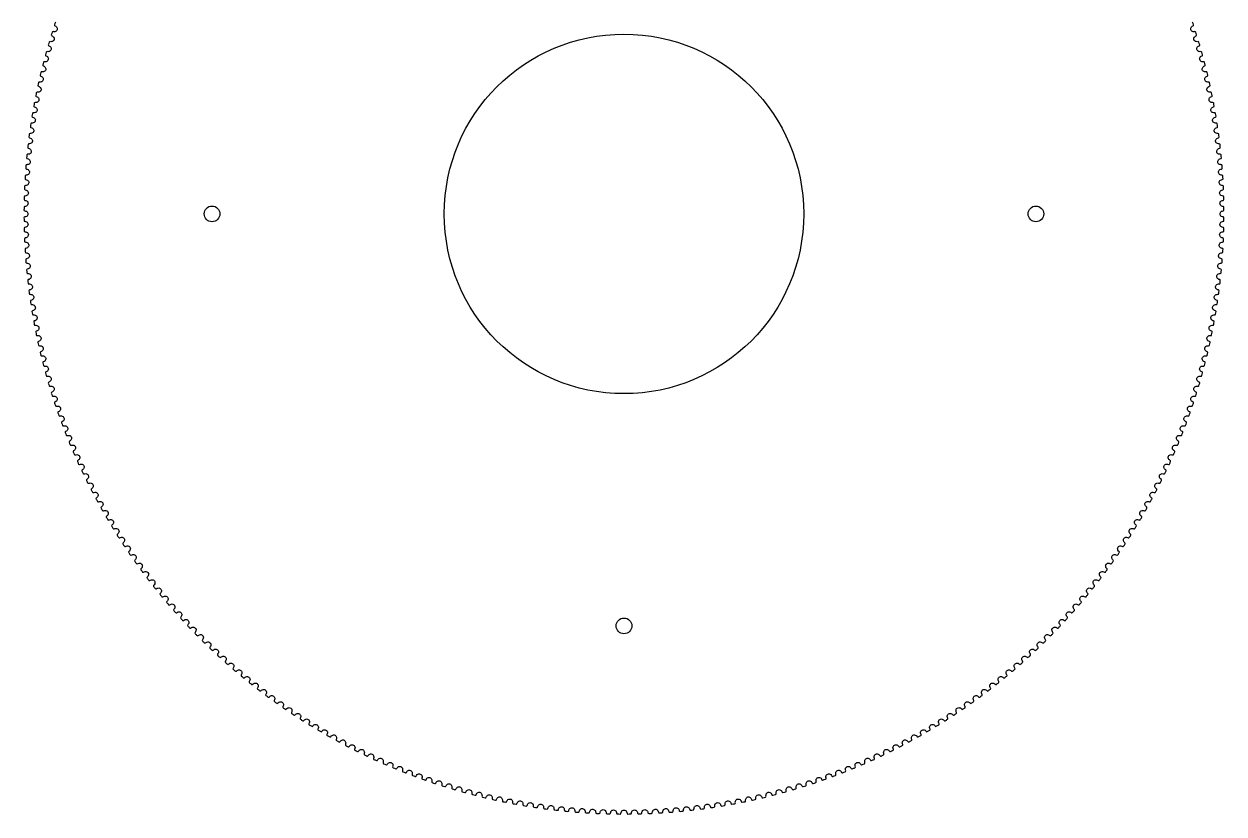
# Model space of a CAD drawing. Header units: millimetres. Extents: x 0 to 229, y 0 to 229.
# Drawn here: x 0.3 to 228.9, y 0.3 to 150.8 of the extents above; entities that cross this region are included whole.
import ezdxf

# ---------------------------------------------------------------- set-up
doc = ezdxf.new("R2010")
doc.units = ezdxf.units.MM
doc.layers.get('0').update_dxf_attribs({"linetype": 'CONTINUOUS'})

msp = doc.modelspace()

# ---------------------------------------------------------------- linework, layer by layer
msp.add_lwpolyline([(6.24, 151.13, 0.00117), (6.07, 150.62, 0.376715), (6.15, 150.44, -0.084316), (6.43, 150.26, -0.284079), (6.57, 149.69, -0.284079), (6.13, 149.31, -0.084316), (5.79, 149.33, 0.376715), (5.62, 149.23, 0.00117), (5.46, 148.72, 0.376715), (5.54, 148.54, -0.084316), (5.83, 148.36, -0.284079), (5.98, 147.8, -0.284079), (5.54, 147.41, -0.084316), (5.2, 147.43, 0.376715), (5.04, 147.32, 0.00117), (4.88, 146.81, 0.376715), (4.97, 146.63, -0.084316), (5.26, 146.46, -0.284079), (5.41, 145.9, -0.284079), (4.98, 145.51, -0.084316), (4.65, 145.51, 0.376715), (4.48, 145.41, 0.00117), (4.34, 144.89, 0.376715), (4.43, 144.71, -0.084316), (4.72, 144.55, -0.284079), (4.88, 143.99, -0.284079), (4.46, 143.59, -0.084316), (4.12, 143.59, 0.376715), (3.96, 143.48, 0.00117), (3.83, 142.96, 0.376715), (3.92, 142.79, -0.084316), (4.21, 142.62, -0.284079), (4.39, 142.07, -0.284079), (3.97, 141.66, -0.084316), (3.64, 141.66, 0.376715), (3.47, 141.54, 0.00117), (3.35, 141.02, 0.376715), (3.44, 140.85, -0.084316), (3.74, 140.69, -0.284079), (3.92, 140.14, -0.284079), (3.51, 139.73, -0.084316), (3.18, 139.72, 0.376715), (3.02, 139.6, 0.00117), (2.9, 139.08, 0.376715), (3, 138.91, -0.084316), (3.3, 138.76, -0.284079), (3.5, 138.21, -0.284079), (3.09, 137.78, -0.084316), (2.76, 137.77, 0.376715), (2.6, 137.65, 0.00117), (2.49, 137.13, 0.376715), (2.59, 136.95, -0.084316), (2.89, 136.81, -0.284079), (3.1, 136.26, -0.284079), (2.7, 135.83, -0.084316), (2.37, 135.81, 0.376715), (2.21, 135.69, 0.00117), (2.12, 135.17, 0.376715), (2.22, 135, -0.084316), (2.52, 134.86, -0.284079), (2.74, 134.31, -0.284079), (2.35, 133.88, -0.084316), (2.02, 133.85, 0.376715), (1.86, 133.73, 0.00117), (1.77, 133.2, 0.376715), (1.88, 133.03, -0.084316), (2.19, 132.9, -0.284079), (2.41, 132.36, -0.284079), (2.03, 131.92, -0.084316), (1.7, 131.88, 0.376715), (1.55, 131.76, 0.00117), (1.47, 131.23, 0.376715), (1.58, 131.06, -0.084316), (1.88, 130.93, -0.284079), (2.12, 130.4, -0.284079), (1.75, 129.95, -0.084316), (1.41, 129.91, 0.376715), (1.26, 129.78, 0.00117), (1.19, 129.25, 0.376715), (1.31, 129.09, -0.084316), (1.62, 128.96, -0.284079), (1.86, 128.43, -0.284079), (1.5, 127.98, -0.084316), (1.16, 127.93, 0.376715), (1.02, 127.8, 0.00117), (0.96, 127.27, 0.376715), (1.07, 127.11, -0.084316), (1.38, 126.99, -0.284079), (1.64, 126.46, -0.284079), (1.28, 126, -0.084316), (0.95, 125.95, 0.376715), (0.8, 125.82, 0.00117), (0.75, 125.28, 0.376715), (0.87, 125.12, -0.084316), (1.18, 125.01, -0.284079), (1.45, 124.49, -0.284079), (1.1, 124.02, -0.084316), (0.77, 123.97, 0.376715), (0.62, 123.83, 0.00117), (0.58, 123.3, 0.376715), (0.7, 123.14, -0.084316), (1.02, 123.03, -0.284079), (1.29, 122.51, -0.284079), (0.95, 122.04, -0.084316), (0.62, 121.98, 0.376715), (0.48, 121.84, 0.00117), (0.45, 121.3, 0.376715), (0.57, 121.15, -0.084316), (0.89, 121.05, -0.284079), (1.17, 120.54, -0.284079), (0.84, 120.06, -0.084316), (0.51, 119.99, 0.376715), (0.37, 119.85, 0.00117), (0.35, 119.31, 0.376715), (0.47, 119.16, -0.084316), (0.79, 119.06, -0.284079), (1.08, 118.56, -0.284079), (0.76, 118.07, -0.084316), (0.43, 118, 0.376715), (0.3, 117.85, 0.00117), (0.28, 117.32, 0.376715), (0.41, 117.17, -0.084316), (0.73, 117.08, -0.284079), (1.03, 116.57, -0.284079), (0.72, 116.08, -0.084316), (0.39, 116, 0.376715), (0.26, 115.86, 0.00117), (0.25, 115.32, 0.376715), (0.38, 115.17, -0.084316), (0.71, 115.09, -0.284079), (1.01, 114.59, -0.284079), (0.71, 114.1, -0.084316), (0.38, 114.01, 0.376715), (0.25, 113.86, 0.00117), (0.26, 113.33, 0.376715), (0.39, 113.18, -0.084316), (0.72, 113.1, -0.284079), (1.03, 112.61, -0.284079), (0.73, 112.11, -0.084316), (0.41, 112.02, 0.376715), (0.28, 111.87, 0.00117), (0.3, 111.33, 0.376715), (0.43, 111.19, -0.084316), (0.76, 111.11, -0.284079), (1.08, 110.63, -0.284079), (0.79, 110.12, -0.084316), (0.47, 110.02, 0.376715), (0.35, 109.87, 0.00117), (0.37, 109.34, 0.376715), (0.51, 109.2, -0.084316), (0.84, 109.13, -0.284079), (1.17, 108.65, -0.284079), (0.89, 108.14, -0.084316), (0.57, 108.03, 0.376715), (0.45, 107.88, 0.00117), (0.48, 107.34, 0.376715), (0.62, 107.2, -0.084316), (0.95, 107.14, -0.284079), (1.29, 106.67, -0.284079), (1.02, 106.15, -0.084316), (0.7, 106.04, 0.376715), (0.58, 105.89, 0.00117), (0.62, 105.35, 0.376715), (0.77, 105.22, -0.084316), (1.1, 105.16, -0.284079), (1.45, 104.69, -0.284079), (1.18, 104.17, -0.084316), (0.87, 104.06, 0.376715), (0.75, 103.9, 0.00117), (0.8, 103.37, 0.376715), (0.95, 103.23, -0.084316), (1.28, 103.18, -0.284079), (1.64, 102.72, -0.284079), (1.38, 102.19, -0.084316), (1.07, 102.08, 0.376715), (0.96, 101.91, 0.00117), (1.02, 101.38, 0.376715), (1.16, 101.25, -0.084316), (1.5, 101.21, -0.284079), (1.86, 100.75, -0.284079), (1.62, 100.22, -0.084316), (1.31, 100.1, 0.376715), (1.19, 99.93, 0.00117), (1.26, 99.4, 0.376715), (1.41, 99.27, -0.084316), (1.75, 99.23, -0.284079), (2.12, 98.78, -0.284079), (1.88, 98.25, -0.084316), (1.58, 98.12, 0.376715), (1.47, 97.96, 0.00117), (1.55, 97.43, 0.376715), (1.7, 97.3, -0.084316), (2.03, 97.27, -0.284079), (2.41, 96.82, -0.284079), (2.19, 96.29, -0.084316), (1.88, 96.15, 0.376715), (1.77, 95.98, 0.00117), (1.86, 95.46, 0.376715), (2.02, 95.33, -0.084316), (2.35, 95.3, -0.284079), (2.74, 94.87, -0.284079), (2.52, 94.33, -0.084316), (2.22, 94.19, 0.376715), (2.12, 94.02, 0.00117), (2.21, 93.49, 0.376715), (2.37, 93.37, -0.084316), (2.7, 93.35, -0.284079), (3.1, 92.92, -0.284079), (2.89, 92.37, -0.084316), (2.59, 92.23, 0.376715), (2.49, 92.06, 0.00117), (2.6, 91.53, 0.376715), (2.76, 91.42, -0.084316), (3.09, 91.4, -0.284079), (3.5, 90.98, -0.284079), (3.3, 90.43, -0.084316), (3, 90.28, 0.376715), (2.9, 90.1, 0.00117), (3.02, 89.58, 0.376715), (3.18, 89.47, -0.084316), (3.51, 89.46, -0.284079), (3.92, 89.04, -0.284079), (3.74, 88.49, -0.084316), (3.44, 88.33, 0.376715), (3.35, 88.16, 0.00117), (3.47, 87.64, 0.376715), (3.64, 87.53, -0.084316), (3.97, 87.52, -0.284079), (4.39, 87.11, -0.284079), (4.21, 86.56, -0.084316), (3.92, 86.4, 0.376715), (3.83, 86.22, 0.00117), (3.96, 85.7, 0.376715), (4.12, 85.59, -0.084316), (4.46, 85.6, -0.284079), (4.88, 85.2, -0.284079), (4.72, 84.64, -0.084316), (4.43, 84.47, 0.376715), (4.34, 84.29, 0.00117), (4.48, 83.78, 0.376715), (4.65, 83.67, -0.084316), (4.98, 83.68, -0.284079), (5.41, 83.29, -0.284079), (5.26, 82.72, -0.084316), (4.97, 82.55, 0.376715), (4.88, 82.37, 0.00117), (5.04, 81.86, 0.376715), (5.2, 81.76, -0.084316), (5.54, 81.77, -0.284079), (5.98, 81.38, -0.284079), (5.83, 80.82, -0.084316), (5.54, 80.64, 0.376715), (5.46, 80.46, 0.00117), (5.62, 79.95, 0.376715), (5.79, 79.85, -0.084316), (6.13, 79.87, -0.284079), (6.57, 79.49, -0.284079), (6.43, 78.93, -0.084316), (6.15, 78.75, 0.376715), (6.07, 78.56, 0.00117), (6.24, 78.06, 0.376715), (6.42, 77.96, -0.084316), (6.75, 77.98, -0.284079), (7.2, 77.61, -0.284079), (7.07, 77.05, -0.084316), (6.79, 76.86, 0.376715), (6.72, 76.68, 0.00117), (6.9, 76.17, 0.376715), (7.07, 76.08, -0.084316), (7.41, 76.11, -0.284079), (7.86, 75.75, -0.284079), (7.75, 75.17, -0.084316), (7.47, 74.98, 0.376715), (7.4, 74.8, 0.00117), (7.59, 74.3, 0.376715), (7.76, 74.21, -0.084316), (8.09, 74.24, -0.284079), (8.56, 73.89, -0.284079), (8.45, 73.32, -0.084316), (8.18, 73.12, 0.376715), (8.11, 72.93, 0.00117), (8.3, 72.44, 0.376715), (8.48, 72.35, -0.084316), (8.81, 72.39, -0.284079), (9.28, 72.04, -0.284079), (9.19, 71.47, -0.084316), (8.92, 71.27, 0.376715), (8.85, 71.08, 0.00117), (9.06, 70.59, 0.376715), (9.24, 70.5, -0.084316), (9.57, 70.55, -0.284079), (10.04, 70.21, -0.284079), (9.95, 69.64, -0.084316), (9.69, 69.43, 0.376715), (9.63, 69.24, 0.00117), (9.84, 68.75, 0.376715), (10.02, 68.67, -0.084316), (10.35, 68.72, -0.284079), (10.83, 68.4, -0.284079), (10.75, 67.82, -0.084316), (10.49, 67.61, 0.376715), (10.43, 67.42, 0.00117), (10.66, 66.93, 0.376715), (10.84, 66.85, -0.084316), (11.17, 66.91, -0.284079), (11.66, 66.59, -0.284079), (11.59, 66.01, -0.084316), (11.33, 65.8, 0.376715), (11.27, 65.61, 0.00117), (11.5, 65.13, 0.376715), (11.69, 65.05, -0.084316), (12.02, 65.11, -0.284079), (12.51, 64.8, -0.284079), (12.45, 64.22, -0.084316), (12.2, 64, 0.376715), (12.14, 63.81, 0.00117), (12.38, 63.33, 0.376715), (12.57, 63.26, -0.084316), (12.89, 63.33, -0.284079), (13.39, 63.03, -0.284079), (13.35, 62.45, -0.084316), (13.1, 62.22, 0.376715), (13.05, 62.03, 0.00117), (13.29, 61.56, 0.376715), (13.48, 61.49, -0.084316), (13.8, 61.56, -0.284079), (14.31, 61.27, -0.284079), (14.27, 60.69, -0.084316), (14.02, 60.46, 0.376715), (13.98, 60.27, 0.00117), (14.23, 59.8, 0.376715), (14.42, 59.73, -0.084316), (14.75, 59.81, -0.284079), (15.25, 59.53, -0.284079), (15.23, 58.95, -0.084316), (14.98, 58.71, 0.376715), (14.94, 58.52, 0.00117), (15.21, 58.05, 0.376715), (15.39, 57.99, -0.084316), (15.72, 58.08, -0.284079), (16.23, 57.8, -0.284079), (16.21, 57.22, -0.084316), (15.98, 56.98, 0.376715), (15.94, 56.79, 0.00117), (16.21, 56.33, 0.376715), (16.4, 56.27, -0.084316), (16.72, 56.36, -0.284079), (17.24, 56.09, -0.284079), (17.23, 55.51, -0.084316), (17, 55.27, 0.376715), (16.96, 55.08, 0.00117), (17.24, 54.62, 0.376715), (17.43, 54.56, -0.084316), (17.75, 54.66, -0.284079), (18.27, 54.4, -0.284079), (18.28, 53.82, -0.084316), (18.05, 53.58, 0.376715), (18.01, 53.38, 0.00117), (18.3, 52.93, 0.376715), (18.49, 52.88, -0.084316), (18.81, 52.98, -0.284079), (19.34, 52.73, -0.284079), (19.35, 52.15, -0.084316), (19.13, 51.9, 0.376715), (19.1, 51.71, 0.00117), (19.39, 51.26, 0.376715), (19.58, 51.21, -0.084316), (19.9, 51.32, -0.284079), (20.43, 51.08, -0.284079), (20.45, 50.5, -0.084316), (20.23, 50.24, 0.376715), (20.21, 50.05, 0.00117), (20.51, 49.61, 0.376715), (20.7, 49.56, -0.084316), (21.02, 49.68, -0.284079), (21.55, 49.45, -0.284079), (21.59, 48.86, -0.084316), (21.37, 48.61, 0.376715), (21.35, 48.41, 0.00117), (21.66, 47.98, 0.376715), (21.85, 47.93, -0.084316), (22.17, 48.05, -0.284079), (22.71, 47.83, -0.284079), (22.75, 47.25, -0.084316), (22.54, 46.99, 0.376715), (22.52, 46.79, 0.00117), (22.84, 46.36, 0.376715), (23.03, 46.32, -0.084316), (23.34, 46.45, -0.284079), (23.88, 46.24, -0.284079), (23.94, 45.66, -0.084316), (23.73, 45.39, 0.376715), (23.72, 45.2, 0.00117), (24.04, 44.77, 0.376715), (24.24, 44.74, -0.084316), (24.54, 44.87, -0.284079), (25.09, 44.67, -0.284079), (25.16, 44.09, -0.084316), (24.95, 43.82, 0.376715), (24.94, 43.62, 0.00117), (25.27, 43.2, 0.376715), (25.47, 43.17, -0.084316), (25.77, 43.31, -0.284079), (26.33, 43.11, -0.284079), (26.4, 42.54, -0.084316), (26.2, 42.27, 0.376715), (26.19, 42.07, 0.00117), (26.53, 41.66, 0.376715), (26.73, 41.63, -0.084316), (27.03, 41.77, -0.284079), (27.59, 41.59, -0.284079), (27.67, 41.01, -0.084316), (27.48, 40.73, 0.376715), (27.47, 40.54, 0.00117), (27.82, 40.13, 0.376715), (28.02, 40.1, -0.084316), (28.32, 40.25, -0.284079), (28.87, 40.08, -0.284079), (28.97, 39.5, -0.084316), (28.78, 39.23, 0.376715), (28.78, 39.03, 0.00117), (29.13, 38.63, 0.376715), (29.33, 38.6, -0.084316), (29.63, 38.76, -0.284079), (30.19, 38.59, -0.284079), (30.29, 38.02, -0.084316), (30.11, 37.74, 0.376715), (30.11, 37.54, 0.00117), (30.47, 37.15, 0.376715), (30.67, 37.13, -0.084316), (30.96, 37.29, -0.284079), (31.53, 37.13, -0.284079), (31.64, 36.56, -0.084316), (31.46, 36.28, 0.376715), (31.47, 36.08, 0.00117), (31.84, 35.69, 0.376715), (32.03, 35.67, -0.084316), (32.33, 35.84, -0.284079), (32.89, 35.69, -0.284079), (33.01, 35.12, -0.084316), (32.84, 34.84, 0.376715), (32.85, 34.64, 0.00117), (33.23, 34.26, 0.376715), (33.42, 34.25, -0.084316), (33.71, 34.41, -0.284079), (34.28, 34.28, -0.284079), (34.41, 33.71, -0.084316), (34.25, 33.42, 0.376715), (34.26, 33.23, 0.00117), (34.64, 32.85, 0.376715), (34.84, 32.84, -0.084316), (35.12, 33.01, -0.284079), (35.69, 32.89, -0.284079), (35.84, 32.33, -0.084316), (35.67, 32.03, 0.376715), (35.69, 31.84, 0.00117), (36.08, 31.47, 0.376715), (36.28, 31.46, -0.084316), (36.56, 31.64, -0.284079), (37.13, 31.53, -0.284079), (37.29, 30.96, -0.084316), (37.13, 30.67, 0.376715), (37.15, 30.47, 0.00117), (37.54, 30.11, 0.376715), (37.74, 30.11, -0.084316), (38.02, 30.29, -0.284079), (38.59, 30.19, -0.284079), (38.76, 29.63, -0.084316), (38.6, 29.33, 0.376715), (38.63, 29.13, 0.00117), (39.03, 28.78, 0.376715), (39.23, 28.78, -0.084316), (39.5, 28.97, -0.284079), (40.08, 28.87, -0.284079), (40.25, 28.32, -0.084316), (40.1, 28.02, 0.376715), (40.13, 27.82, 0.00117), (40.54, 27.47, 0.376715), (40.73, 27.48, -0.084316), (41.01, 27.67, -0.284079), (41.59, 27.59, -0.284079), (41.77, 27.03, -0.084316), (41.63, 26.73, 0.376715), (41.66, 26.53, 0.00117), (42.07, 26.19, 0.376715), (42.27, 26.2, -0.084316), (42.54, 26.4, -0.284079), (43.11, 26.33, -0.284079), (43.31, 25.77, -0.084316), (43.17, 25.47, 0.376715), (43.2, 25.27, 0.00117), (43.62, 24.94, 0.376715), (43.82, 24.95, -0.084316), (44.09, 25.16, -0.284079), (44.67, 25.09, -0.284079), (44.87, 24.54, -0.084316), (44.74, 24.24, 0.376715), (44.77, 24.04, 0.00117), (45.2, 23.72, 0.376715), (45.39, 23.73, -0.084316), (45.66, 23.94, -0.284079), (46.24, 23.88, -0.284079), (46.45, 23.34, -0.084316), (46.32, 23.03, 0.376715), (46.36, 22.84, 0.00117), (46.79, 22.52, 0.376715), (46.99, 22.54, -0.084316), (47.25, 22.75, -0.284079), (47.83, 22.71, -0.284079), (48.05, 22.17, -0.084316), (47.93, 21.85, 0.376715), (47.98, 21.66, 0.00117), (48.41, 21.35, 0.376715), (48.61, 21.37, -0.084316), (48.86, 21.59, -0.284079), (49.45, 21.55, -0.284079), (49.68, 21.02, -0.084316), (49.56, 20.7, 0.376715), (49.61, 20.51, 0.00117), (50.05, 20.21, 0.376715), (50.24, 20.23, -0.084316), (50.5, 20.45, -0.284079), (51.08, 20.43, -0.284079), (51.32, 19.9, -0.084316), (51.21, 19.58, 0.376715), (51.26, 19.39, 0.00117), (51.71, 19.1, 0.376715), (51.9, 19.13, -0.084316), (52.15, 19.35, -0.284079), (52.73, 19.34, -0.284079), (52.98, 18.81, -0.084316), (52.88, 18.49, 0.376715), (52.93, 18.3, 0.00117), (53.38, 18.01, 0.376715), (53.58, 18.05, -0.084316), (53.82, 18.28, -0.284079), (54.4, 18.27, -0.284079), (54.66, 17.75, -0.084316), (54.56, 17.43, 0.376715), (54.62, 17.24, 0.00117), (55.08, 16.96, 0.376715), (55.27, 17, -0.084316), (55.51, 17.23, -0.284079), (56.09, 17.24, -0.284079), (56.36, 16.72, -0.084316), (56.27, 16.4, 0.376715), (56.33, 16.21, 0.00117), (56.79, 15.94, 0.376715), (56.98, 15.98, -0.084316), (57.22, 16.21, -0.284079), (57.8, 16.23, -0.284079), (58.08, 15.72, -0.084316), (57.99, 15.39, 0.376715), (58.05, 15.21, 0.00117), (58.52, 14.94, 0.376715), (58.71, 14.98, -0.084316), (58.95, 15.23, -0.284079), (59.53, 15.25, -0.284079), (59.81, 14.75, -0.084316), (59.73, 14.42, 0.376715), (59.8, 14.23, 0.00117), (60.27, 13.98, 0.376715), (60.46, 14.02, -0.084316), (60.69, 14.27, -0.284079), (61.27, 14.31, -0.284079), (61.56, 13.8, -0.084316), (61.49, 13.48, 0.376715), (61.56, 13.29, 0.00117), (62.03, 13.05, 0.376715), (62.22, 13.1, -0.084316), (62.45, 13.35, -0.284079), (63.03, 13.39, -0.284079), (63.33, 12.89, -0.084316), (63.26, 12.57, 0.376715), (63.33, 12.38, 0.00117), (63.81, 12.14, 0.376715), (64, 12.2, -0.084316), (64.22, 12.45, -0.284079), (64.8, 12.51, -0.284079), (65.11, 12.02, -0.084316), (65.05, 11.69, 0.376715), (65.13, 11.5, 0.00117), (65.61, 11.27, 0.376715), (65.8, 11.33, -0.084316), (66.01, 11.59, -0.284079), (66.59, 11.66, -0.284079), (66.91, 11.17, -0.084316), (66.85, 10.84, 0.376715), (66.93, 10.66, 0.00117), (67.42, 10.43, 0.376715), (67.61, 10.49, -0.084316), (67.82, 10.75, -0.284079), (68.4, 10.83, -0.284079), (68.72, 10.35, -0.084316), (68.67, 10.02, 0.376715), (68.75, 9.84, 0.00117), (69.24, 9.63, 0.376715), (69.43, 9.69, -0.084316), (69.64, 9.95, -0.284079), (70.21, 10.04, -0.284079), (70.55, 9.57, -0.084316), (70.5, 9.24, 0.376715), (70.59, 9.06, 0.00117), (71.08, 8.85, 0.376715), (71.27, 8.92, -0.084316), (71.47, 9.19, -0.284079), (72.04, 9.28, -0.284079), (72.39, 8.81, -0.084316), (72.35, 8.48, 0.376715), (72.44, 8.3, 0.00117), (72.93, 8.11, 0.376715), (73.12, 8.18, -0.084316), (73.32, 8.45, -0.284079), (73.89, 8.56, -0.284079), (74.24, 8.09, -0.084316), (74.21, 7.76, 0.376715), (74.3, 7.59, 0.00117), (74.8, 7.4, 0.376715), (74.98, 7.47, -0.084316), (75.17, 7.75, -0.284079), (75.75, 7.86, -0.284079), (76.11, 7.41, -0.084316), (76.08, 7.07, 0.376715), (76.17, 6.9, 0.00117), (76.68, 6.72, 0.376715), (76.86, 6.79, -0.084316), (77.05, 7.07, -0.284079), (77.61, 7.2, -0.284079), (77.98, 6.75, -0.084316), (77.96, 6.42, 0.376715), (78.06, 6.24, 0.00117), (78.56, 6.07, 0.376715), (78.75, 6.15, -0.084316), (78.93, 6.43, -0.284079), (79.49, 6.57, -0.284079), (79.87, 6.13, -0.084316), (79.85, 5.79, 0.376715), (79.95, 5.62, 0.00117), (80.46, 5.46, 0.376715), (80.64, 5.54, -0.084316), (80.82, 5.83, -0.284079), (81.38, 5.98, -0.284079), (81.77, 5.54, -0.084316), (81.76, 5.2, 0.376715), (81.86, 5.04, 0.00117), (82.37, 4.88, 0.376715), (82.55, 4.97, -0.084316), (82.72, 5.26, -0.284079), (83.29, 5.41, -0.284079), (83.68, 4.98, -0.084316), (83.67, 4.65, 0.376715), (83.78, 4.48, 0.00117), (84.29, 4.34, 0.376715), (84.47, 4.43, -0.084316), (84.64, 4.72, -0.284079), (85.2, 4.88, -0.284079), (85.6, 4.46, -0.084316), (85.59, 4.12, 0.376715), (85.7, 3.96, 0.00117), (86.22, 3.83, 0.376715), (86.4, 3.92, -0.084316), (86.56, 4.21, -0.284079), (87.11, 4.39, -0.284079), (87.52, 3.97, -0.084316), (87.53, 3.64, 0.376715), (87.64, 3.47, 0.00117), (88.16, 3.35, 0.376715), (88.33, 3.44, -0.084316), (88.49, 3.74, -0.284079), (89.04, 3.92, -0.284079), (89.46, 3.51, -0.084316), (89.47, 3.18, 0.376715), (89.58, 3.02, 0.00117), (90.1, 2.9, 0.376715), (90.28, 3, -0.084316), (90.43, 3.3, -0.284079), (90.98, 3.5, -0.284079), (91.4, 3.09, -0.084316), (91.42, 2.76, 0.376715), (91.53, 2.6, 0.00117), (92.06, 2.49, 0.376715), (92.23, 2.59, -0.084316), (92.37, 2.89, -0.284079), (92.92, 3.1, -0.284079), (93.35, 2.7, -0.084316), (93.37, 2.37, 0.376715), (93.49, 2.21, 0.00117), (94.02, 2.12, 0.376715), (94.19, 2.22, -0.084316), (94.33, 2.52, -0.284079), (94.87, 2.74, -0.284079), (95.3, 2.35, -0.084316), (95.33, 2.02, 0.376715), (95.46, 1.86, 0.00117), (95.98, 1.77, 0.376715), (96.15, 1.88, -0.084316), (96.29, 2.19, -0.284079), (96.82, 2.41, -0.284079), (97.27, 2.03, -0.084316), (97.3, 1.7, 0.376715), (97.43, 1.55, 0.00117), (97.96, 1.47, 0.376715), (98.12, 1.58, -0.084316), (98.25, 1.88, -0.284079), (98.78, 2.12, -0.284079), (99.23, 1.75, -0.084316), (99.27, 1.41, 0.376715), (99.4, 1.26, 0.00117), (99.93, 1.19, 0.376715), (100.1, 1.31, -0.084316), (100.22, 1.62, -0.284079), (100.75, 1.86, -0.284079), (101.21, 1.5, -0.084316), (101.25, 1.16, 0.376715), (101.38, 1.02, 0.00117), (101.91, 0.96, 0.376715), (102.08, 1.07, -0.084316), (102.19, 1.38, -0.284079), (102.72, 1.64, -0.284079), (103.18, 1.28, -0.084316), (103.23, 0.95, 0.376715), (103.37, 0.8, 0.00117), (103.9, 0.75, 0.376715), (104.06, 0.87, -0.084316), (104.17, 1.18, -0.284079), (104.69, 1.45, -0.284079), (105.16, 1.1, -0.084316), (105.22, 0.77, 0.376715), (105.35, 0.62, 0.00117), (105.89, 0.58, 0.376715), (106.04, 0.7, -0.084316), (106.15, 1.02, -0.284079), (106.67, 1.29, -0.284079), (107.14, 0.95, -0.084316), (107.2, 0.62, 0.376715), (107.34, 0.48, 0.00117), (107.88, 0.45, 0.376715), (108.03, 0.57, -0.084316), (108.14, 0.89, -0.284079), (108.65, 1.17, -0.284079), (109.13, 0.84, -0.084316), (109.2, 0.51, 0.376715), (109.34, 0.37, 0.00117), (109.87, 0.35, 0.376715), (110.02, 0.47, -0.084316), (110.12, 0.79, -0.284079), (110.63, 1.08, -0.284079), (111.11, 0.76, -0.084316), (111.19, 0.43, 0.376715), (111.33, 0.3, 0.00117), (111.87, 0.28, 0.376715), (112.02, 0.41, -0.084316), (112.11, 0.73, -0.284079), (112.61, 1.03, -0.284079), (113.1, 0.72, -0.084316), (113.18, 0.39, 0.376715), (113.33, 0.26, 0.00117), (113.86, 0.25, 0.376715), (114.01, 0.38, -0.084316), (114.1, 0.71, -0.284079), (114.59, 1.01, -0.284079), (115.09, 0.71, -0.084316), (115.17, 0.38, 0.376715), (115.32, 0.25, 0.00117), (115.86, 0.26, 0.376715), (116, 0.39, -0.084316), (116.08, 0.72, -0.284079), (116.57, 1.03, -0.284079), (117.08, 0.73, -0.084316), (117.17, 0.41, 0.376715), (117.32, 0.28, 0.00117), (117.85, 0.3, 0.376715), (118, 0.43, -0.084316), (118.07, 0.76, -0.284079), (118.56, 1.08, -0.284079), (119.06, 0.79, -0.084316), (119.16, 0.47, 0.376715), (119.31, 0.35, 0.00117), (119.85, 0.37, 0.376715), (119.99, 0.51, -0.084316), (120.06, 0.84, -0.284079), (120.54, 1.17, -0.284079), (121.05, 0.89, -0.084316), (121.15, 0.57, 0.376715), (121.3, 0.45, 0.00117), (121.84, 0.48, 0.376715), (121.98, 0.62, -0.084316), (122.04, 0.95, -0.284079), (122.51, 1.29, -0.284079), (123.03, 1.02, -0.084316), (123.14, 0.7, 0.376715), (123.3, 0.58, 0.00117), (123.83, 0.62, 0.376715), (123.97, 0.77, -0.084316), (124.02, 1.1, -0.284079), (124.49, 1.45, -0.284079), (125.01, 1.18, -0.084316), (125.12, 0.87, 0.376715), (125.28, 0.75, 0.00117), (125.82, 0.8, 0.376715), (125.95, 0.95, -0.084316), (126, 1.28, -0.284079), (126.46, 1.64, -0.284079), (126.99, 1.38, -0.084316), (127.11, 1.07, 0.376715), (127.27, 0.96, 0.00117), (127.8, 1.02, 0.376715), (127.93, 1.16, -0.084316), (127.98, 1.5, -0.284079), (128.43, 1.86, -0.284079), (128.96, 1.62, -0.084316), (129.09, 1.31, 0.376715), (129.25, 1.19, 0.00117), (129.78, 1.26, 0.376715), (129.91, 1.41, -0.084316), (129.95, 1.75, -0.284079), (130.4, 2.12, -0.284079), (130.93, 1.88, -0.084316), (131.06, 1.58, 0.376715), (131.23, 1.47, 0.00117), (131.76, 1.55, 0.376715), (131.88, 1.7, -0.084316), (131.92, 2.03, -0.284079), (132.36, 2.41, -0.284079), (132.9, 2.19, -0.084316), (133.03, 1.88, 0.376715), (133.2, 1.77, 0.00117), (133.73, 1.86, 0.376715), (133.85, 2.02, -0.084316), (133.88, 2.35, -0.284079), (134.31, 2.74, -0.284079), (134.86, 2.52, -0.084316), (135, 2.22, 0.376715), (135.17, 2.12, 0.00117), (135.69, 2.21, 0.376715), (135.81, 2.37, -0.084316), (135.83, 2.7, -0.284079), (136.26, 3.1, -0.284079), (136.81, 2.89, -0.084316), (136.95, 2.59, 0.376715), (137.13, 2.49, 0.00117), (137.65, 2.6, 0.376715), (137.77, 2.76, -0.084316), (137.78, 3.09, -0.284079), (138.21, 3.5, -0.284079), (138.76, 3.3, -0.084316), (138.91, 3, 0.376715), (139.08, 2.9, 0.00117), (139.6, 3.02, 0.376715), (139.72, 3.18, -0.084316), (139.73, 3.51, -0.284079), (140.14, 3.92, -0.284079), (140.69, 3.74, -0.084316), (140.85, 3.44, 0.376715), (141.02, 3.35, 0.00117), (141.54, 3.47, 0.376715), (141.66, 3.64, -0.084316), (141.66, 3.97, -0.284079), (142.07, 4.39, -0.284079), (142.62, 4.21, -0.084316), (142.79, 3.92, 0.376715), (142.96, 3.83, 0.00117), (143.48, 3.96, 0.376715), (143.59, 4.12, -0.084316), (143.59, 4.46, -0.284079), (143.99, 4.88, -0.284079), (144.55, 4.72, -0.084316), (144.71, 4.43, 0.376715), (144.89, 4.34, 0.00117), (145.41, 4.48, 0.376715), (145.51, 4.65, -0.084316), (145.51, 4.98, -0.284079), (145.9, 5.41, -0.284079), (146.46, 5.26, -0.084316), (146.63, 4.97, 0.376715), (146.81, 4.88, 0.00117), (147.32, 5.04, 0.376715), (147.43, 5.2, -0.084316), (147.41, 5.54, -0.284079), (147.8, 5.98, -0.284079), (148.36, 5.83, -0.084316), (148.54, 5.54, 0.376715), (148.72, 5.46, 0.00117), (149.23, 5.62, 0.376715), (149.33, 5.79, -0.084316), (149.31, 6.13, -0.284079), (149.69, 6.57, -0.284079), (150.26, 6.43, -0.084316), (150.44, 6.15, 0.376715), (150.62, 6.07, 0.00117), (151.13, 6.24, 0.376715), (151.22, 6.42, -0.084316), (151.2, 6.75, -0.284079), (151.57, 7.2, -0.284079), (152.14, 7.07, -0.084316), (152.32, 6.79, 0.376715), (152.51, 6.72, 0.00117), (153.01, 6.9, 0.376715), (153.11, 7.07, -0.084316), (153.08, 7.41, -0.284079), (153.44, 7.86, -0.284079), (154.01, 7.75, -0.084316), (154.2, 7.47, 0.376715), (154.38, 7.4, 0.00117), (154.89, 7.59, 0.376715), (154.98, 7.76, -0.084316), (154.94, 8.09, -0.284079), (155.29, 8.56, -0.284079), (155.87, 8.45, -0.084316), (156.06, 8.18, 0.376715), (156.25, 8.11, 0.00117), (156.75, 8.3, 0.376715), (156.84, 8.48, -0.084316), (156.79, 8.81, -0.284079), (157.14, 9.28, -0.284079), (157.71, 9.19, -0.084316), (157.91, 8.92, 0.376715), (158.1, 8.85, 0.00117), (158.6, 9.06, 0.376715), (158.68, 9.24, -0.084316), (158.63, 9.57, -0.284079), (158.97, 10.04, -0.284079), (159.55, 9.95, -0.084316), (159.75, 9.69, 0.376715), (159.94, 9.63, 0.00117), (160.43, 9.84, 0.376715), (160.51, 10.02, -0.084316), (160.46, 10.35, -0.284079), (160.79, 10.83, -0.284079), (161.37, 10.75, -0.084316), (161.58, 10.49, 0.376715), (161.76, 10.43, 0.00117), (162.25, 10.66, 0.376715), (162.33, 10.84, -0.084316), (162.27, 11.17, -0.284079), (162.59, 11.66, -0.284079), (163.17, 11.59, -0.084316), (163.39, 11.33, 0.376715), (163.58, 11.27, 0.00117), (164.06, 11.5, 0.376715), (164.13, 11.69, -0.084316), (164.07, 12.02, -0.284079), (164.38, 12.51, -0.284079), (164.96, 12.45, -0.084316), (165.18, 12.2, 0.376715), (165.37, 12.14, 0.00117), (165.85, 12.38, 0.376715), (165.92, 12.57, -0.084316), (165.85, 12.89, -0.284079), (166.15, 13.39, -0.284079), (166.74, 13.35, -0.084316), (166.96, 13.1, 0.376715), (167.15, 13.05, 0.00117), (167.63, 13.29, 0.376715), (167.7, 13.48, -0.084316), (167.62, 13.8, -0.284079), (167.91, 14.31, -0.284079), (168.5, 14.27, -0.084316), (168.72, 14.02, 0.376715), (168.92, 13.98, 0.00117), (169.39, 14.23, 0.376715), (169.45, 14.42, -0.084316), (169.37, 14.75, -0.284079), (169.66, 15.25, -0.284079), (170.24, 15.23, -0.084316), (170.47, 14.98, 0.376715), (170.66, 14.94, 0.00117), (171.13, 15.21, 0.376715), (171.19, 15.39, -0.084316), (171.1, 15.72, -0.284079), (171.38, 16.23, -0.284079), (171.96, 16.21, -0.084316), (172.2, 15.98, 0.376715), (172.39, 15.94, 0.00117), (172.85, 16.21, 0.376715), (172.91, 16.4, -0.084316), (172.82, 16.72, -0.284079), (173.09, 17.24, -0.284079), (173.67, 17.23, -0.084316), (173.91, 17, 0.376715), (174.11, 16.96, 0.00117), (174.56, 17.24, 0.376715), (174.62, 17.43, -0.084316), (174.52, 17.75, -0.284079), (174.78, 18.27, -0.284079), (175.36, 18.28, -0.084316), (175.61, 18.05, 0.376715), (175.8, 18.01, 0.00117), (176.25, 18.3, 0.376715), (176.31, 18.49, -0.084316), (176.2, 18.81, -0.284079), (176.45, 19.34, -0.284079), (177.03, 19.35, -0.084316), (177.28, 19.13, 0.376715), (177.48, 19.1, 0.00117), (177.92, 19.39, 0.376715), (177.97, 19.58, -0.084316), (177.86, 19.9, -0.284079), (178.1, 20.43, -0.284079), (178.69, 20.45, -0.084316), (178.94, 20.23, 0.376715), (179.13, 20.21, 0.00117), (179.58, 20.51, 0.376715), (179.62, 20.7, -0.084316), (179.51, 21.02, -0.284079), (179.74, 21.55, -0.284079), (180.32, 21.59, -0.084316), (180.58, 21.37, 0.376715), (180.77, 21.35, 0.00117), (181.21, 21.66, 0.376715), (181.25, 21.85, -0.084316), (181.13, 22.17, -0.284079), (181.35, 22.71, -0.284079), (181.93, 22.75, -0.084316), (182.19, 22.54, 0.376715), (182.39, 22.52, 0.00117), (182.82, 22.84, 0.376715), (182.86, 23.03, -0.084316), (182.73, 23.34, -0.284079), (182.94, 23.88, -0.284079), (183.53, 23.94, -0.084316), (183.79, 23.73, 0.376715), (183.99, 23.72, 0.00117), (184.41, 24.04, 0.376715), (184.45, 24.24, -0.084316), (184.31, 24.54, -0.284079), (184.52, 25.09, -0.284079), (185.1, 25.16, -0.084316), (185.36, 24.95, 0.376715), (185.56, 24.94, 0.00117), (185.98, 25.27, 0.376715), (186.01, 25.47, -0.084316), (185.88, 25.77, -0.284079), (186.07, 26.33, -0.284079), (186.65, 26.4, -0.084316), (186.92, 26.2, 0.376715), (187.11, 26.19, 0.00117), (187.53, 26.53, 0.376715), (187.56, 26.73, -0.084316), (187.41, 27.03, -0.284079), (187.6, 27.59, -0.284079), (188.18, 27.67, -0.084316), (188.45, 27.48, 0.376715), (188.65, 27.47, 0.00117), (189.05, 27.82, 0.376715), (189.08, 28.02, -0.084316), (188.93, 28.32, -0.284079), (189.11, 28.87, -0.284079), (189.68, 28.97, -0.084316), (189.96, 28.78, 0.376715), (190.16, 28.78, 0.00117), (190.56, 29.13, 0.376715), (190.58, 29.33, -0.084316), (190.43, 29.63, -0.284079), (190.59, 30.19, -0.284079), (191.16, 30.29, -0.084316), (191.44, 30.11, 0.376715), (191.64, 30.11, 0.00117), (192.04, 30.47, 0.376715), (192.06, 30.67, -0.084316), (191.9, 30.96, -0.284079), (192.05, 31.53, -0.284079), (192.62, 31.64, -0.084316), (192.91, 31.46, 0.376715), (193.1, 31.47, 0.00117), (193.49, 31.84, 0.376715), (193.51, 32.03, -0.084316), (193.35, 32.33, -0.284079), (193.49, 32.89, -0.284079), (194.06, 33.01, -0.084316), (194.35, 32.84, 0.376715), (194.54, 32.85, 0.00117), (194.92, 33.23, 0.376715), (194.94, 33.42, -0.084316), (194.77, 33.71, -0.284079), (194.9, 34.28, -0.284079), (195.47, 34.41, -0.084316), (195.76, 34.25, 0.376715), (195.96, 34.26, 0.00117), (196.33, 34.64, 0.376715), (196.34, 34.84, -0.084316), (196.17, 35.12, -0.284079), (196.29, 35.69, -0.284079), (196.86, 35.84, -0.084316), (197.15, 35.67, 0.376715), (197.35, 35.69, 0.00117), (197.72, 36.08, 0.376715), (197.72, 36.28, -0.084316), (197.54, 36.56, -0.284079), (197.66, 37.13, -0.284079), (198.22, 37.29, -0.084316), (198.51, 37.13, 0.376715), (198.71, 37.15, 0.00117), (199.07, 37.54, 0.376715), (199.08, 37.74, -0.084316), (198.89, 38.02, -0.284079), (199, 38.59, -0.284079), (199.56, 38.76, -0.084316), (199.85, 38.6, 0.376715), (200.05, 38.63, 0.00117), (200.41, 39.03, 0.376715), (200.4, 39.23, -0.084316), (200.22, 39.5, -0.284079), (200.31, 40.08, -0.284079), (200.87, 40.25, -0.084316), (201.17, 40.1, 0.376715), (201.36, 40.13, 0.00117), (201.71, 40.54, 0.376715), (201.71, 40.73, -0.084316), (201.51, 41.01, -0.284079), (201.6, 41.59, -0.284079), (202.15, 41.77, -0.084316), (202.45, 41.63, 0.376715), (202.65, 41.66, 0.00117), (202.99, 42.07, 0.376715), (202.98, 42.27, -0.084316), (202.78, 42.54, -0.284079), (202.86, 43.11, -0.284079), (203.41, 43.31, -0.084316), (203.71, 43.17, 0.376715), (203.91, 43.2, 0.00117), (204.24, 43.62, 0.376715), (204.23, 43.82, -0.084316), (204.03, 44.09, -0.284079), (204.09, 44.67, -0.284079), (204.64, 44.87, -0.084316), (204.95, 44.74, 0.376715), (205.14, 44.77, 0.00117), (205.47, 45.2, 0.376715), (205.45, 45.39, -0.084316), (205.24, 45.66, -0.284079), (205.3, 46.24, -0.284079), (205.84, 46.45, -0.084316), (206.15, 46.32, 0.376715), (206.35, 46.36, 0.00117), (206.66, 46.79, 0.376715), (206.65, 46.99, -0.084316), (206.43, 47.25, -0.284079), (206.48, 47.83, -0.284079), (207.02, 48.05, -0.084316), (207.33, 47.93, 0.376715), (207.52, 47.98, 0.00117), (207.83, 48.41, 0.376715), (207.81, 48.61, -0.084316), (207.6, 48.86, -0.284079), (207.63, 49.45, -0.284079), (208.16, 49.68, -0.084316), (208.48, 49.56, 0.376715), (208.67, 49.61, 0.00117), (208.97, 50.05, 0.376715), (208.95, 50.24, -0.084316), (208.73, 50.5, -0.284079), (208.75, 51.08, -0.284079), (209.28, 51.32, -0.084316), (209.6, 51.21, 0.376715), (209.79, 51.26, 0.00117), (210.09, 51.71, 0.376715), (210.06, 51.9, -0.084316), (209.83, 52.15, -0.284079), (209.85, 52.73, -0.284079), (210.37, 52.98, -0.084316), (210.69, 52.88, 0.376715), (210.88, 52.93, 0.00117), (211.17, 53.38, 0.376715), (211.14, 53.58, -0.084316), (210.91, 53.82, -0.284079), (210.91, 54.4, -0.284079), (211.43, 54.66, -0.084316), (211.75, 54.56, 0.376715), (211.94, 54.62, 0.00117), (212.22, 55.08, 0.376715), (212.19, 55.27, -0.084316), (211.95, 55.51, -0.284079), (211.95, 56.09, -0.284079), (212.47, 56.36, -0.084316), (212.79, 56.27, 0.376715), (212.98, 56.33, 0.00117), (213.25, 56.79, 0.376715), (213.21, 56.98, -0.084316), (212.97, 57.22, -0.284079), (212.95, 57.8, -0.284079), (213.47, 58.08, -0.084316), (213.79, 57.99, 0.376715), (213.98, 58.05, 0.00117), (214.24, 58.52, 0.376715), (214.2, 58.71, -0.084316), (213.96, 58.95, -0.284079), (213.93, 59.53, -0.284079), (214.44, 59.81, -0.084316), (214.76, 59.73, 0.376715), (214.95, 59.8, 0.00117), (215.2, 60.27, 0.376715), (215.16, 60.46, -0.084316), (214.91, 60.69, -0.284079), (214.87, 61.27, -0.284079), (215.38, 61.56, -0.084316), (215.7, 61.49, 0.376715), (215.89, 61.56, 0.00117), (216.14, 62.03, 0.376715), (216.09, 62.22, -0.084316), (215.84, 62.45, -0.284079), (215.79, 63.03, -0.284079), (216.29, 63.33, -0.084316), (216.62, 63.26, 0.376715), (216.8, 63.33, 0.00117), (217.04, 63.81, 0.376715), (216.99, 64, -0.084316), (216.73, 64.22, -0.284079), (216.67, 64.8, -0.284079), (217.17, 65.11, -0.084316), (217.5, 65.05, 0.376715), (217.68, 65.13, 0.00117), (217.91, 65.61, 0.376715), (217.85, 65.8, -0.084316), (217.6, 66.01, -0.284079), (217.53, 66.59, -0.284079), (218.02, 66.91, -0.084316), (218.35, 66.85, 0.376715), (218.53, 66.93, 0.00117), (218.75, 67.42, 0.376715), (218.69, 67.61, -0.084316), (218.43, 67.82, -0.284079), (218.35, 68.4, -0.284079), (218.83, 68.72, -0.084316), (219.16, 68.67, 0.376715), (219.34, 68.75, 0.00117), (219.56, 69.24, 0.376715), (219.49, 69.43, -0.084316), (219.23, 69.64, -0.284079), (219.14, 70.21, -0.284079), (219.62, 70.55, -0.084316), (219.95, 70.5, 0.376715), (220.13, 70.59, 0.00117), (220.33, 71.08, 0.376715), (220.27, 71.27, -0.084316), (220, 71.47, -0.284079), (219.9, 72.04, -0.284079), (220.37, 72.39, -0.084316), (220.7, 72.35, 0.376715), (220.88, 72.44, 0.00117), (221.07, 72.93, 0.376715), (221.01, 73.12, -0.084316), (220.73, 73.32, -0.284079), (220.63, 73.89, -0.284079), (221.09, 74.24, -0.084316), (221.42, 74.21, 0.376715), (221.6, 74.3, 0.00117), (221.79, 74.8, 0.376715), (221.71, 74.98, -0.084316), (221.44, 75.17, -0.284079), (221.32, 75.75, -0.284079), (221.78, 76.11, -0.084316), (222.11, 76.08, 0.376715), (222.28, 76.17, 0.00117), (222.46, 76.68, 0.376715), (222.39, 76.86, -0.084316), (222.11, 77.05, -0.284079), (221.98, 77.61, -0.284079), (222.43, 77.98, -0.084316), (222.77, 77.96, 0.376715), (222.94, 78.06, 0.00117), (223.11, 78.56, 0.376715), (223.03, 78.75, -0.084316), (222.75, 78.93, -0.284079), (222.61, 79.49, -0.284079), (223.06, 79.87, -0.084316), (223.39, 79.85, 0.376715), (223.56, 79.95, 0.00117), (223.72, 80.46, 0.376715), (223.64, 80.64, -0.084316), (223.35, 80.82, -0.284079), (223.21, 81.38, -0.284079), (223.64, 81.77, -0.084316), (223.98, 81.76, 0.376715), (224.15, 81.86, 0.00117), (224.3, 82.37, 0.376715), (224.22, 82.55, -0.084316), (223.93, 82.72, -0.284079), (223.77, 83.29, -0.284079), (224.2, 83.68, -0.084316), (224.54, 83.67, 0.376715), (224.7, 83.78, 0.00117), (224.85, 84.29, 0.376715), (224.76, 84.47, -0.084316), (224.47, 84.64, -0.284079), (224.3, 85.2, -0.284079), (224.72, 85.6, -0.084316), (225.06, 85.59, 0.376715), (225.22, 85.7, 0.00117), (225.36, 86.22, 0.376715), (225.27, 86.4, -0.084316), (224.97, 86.56, -0.284079), (224.8, 87.11, -0.284079), (225.21, 87.52, -0.084316), (225.55, 87.53, 0.376715), (225.71, 87.64, 0.00117), (225.84, 88.16, 0.376715), (225.74, 88.33, -0.084316), (225.45, 88.49, -0.284079), (225.26, 89.04, -0.284079), (225.67, 89.46, -0.084316), (226, 89.47, 0.376715), (226.16, 89.58, 0.00117), (226.28, 90.1, 0.376715), (226.18, 90.28, -0.084316), (225.88, 90.43, -0.284079), (225.69, 90.98, -0.284079), (226.09, 91.4, -0.084316), (226.42, 91.42, 0.376715), (226.58, 91.53, 0.00117), (226.69, 92.06, 0.376715), (226.59, 92.23, -0.084316), (226.29, 92.37, -0.284079), (226.08, 92.92, -0.284079), (226.48, 93.35, -0.084316), (226.81, 93.37, 0.376715), (226.97, 93.49, 0.00117), (227.07, 94.02, 0.376715), (226.96, 94.19, -0.084316), (226.66, 94.33, -0.284079), (226.44, 94.87, -0.284079), (226.83, 95.3, -0.084316), (227.17, 95.33, 0.376715), (227.32, 95.46, 0.00117), (227.41, 95.98, 0.376715), (227.3, 96.15, -0.084316), (227, 96.29, -0.284079), (226.77, 96.82, -0.284079), (227.15, 97.27, -0.084316), (227.48, 97.3, 0.376715), (227.64, 97.43, 0.00117), (227.72, 97.96, 0.376715), (227.61, 98.12, -0.084316), (227.3, 98.25, -0.284079), (227.06, 98.78, -0.284079), (227.44, 99.23, -0.084316), (227.77, 99.27, 0.376715), (227.92, 99.4, 0.00117), (227.99, 99.93, 0.376715), (227.88, 100.1, -0.084316), (227.57, 100.22, -0.284079), (227.32, 100.75, -0.284079), (227.69, 101.21, -0.084316), (228.02, 101.25, 0.376715), (228.17, 101.38, 0.00117), (228.23, 101.91, 0.376715), (228.11, 102.08, -0.084316), (227.8, 102.19, -0.284079), (227.55, 102.72, -0.284079), (227.9, 103.18, -0.084316), (228.23, 103.23, 0.376715), (228.38, 103.37, 0.00117), (228.43, 103.9, 0.376715), (228.31, 104.06, -0.084316), (228, 104.17, -0.284079), (227.74, 104.69, -0.284079), (228.09, 105.16, -0.084316), (228.42, 105.22, 0.376715), (228.56, 105.35, 0.00117), (228.6, 105.89, 0.376715), (228.48, 106.04, -0.084316), (228.16, 106.15, -0.284079), (227.89, 106.67, -0.284079), (228.23, 107.14, -0.084316), (228.56, 107.2, 0.376715), (228.7, 107.34, 0.00117), (228.74, 107.88, 0.376715), (228.61, 108.03, -0.084316), (228.29, 108.14, -0.284079), (228.01, 108.65, -0.284079), (228.35, 109.13, -0.084316), (228.67, 109.2, 0.376715), (228.81, 109.34, 0.00117), (228.84, 109.87, 0.376715), (228.71, 110.02, -0.084316), (228.39, 110.12, -0.284079), (228.1, 110.63, -0.284079), (228.42, 111.11, -0.084316), (228.75, 111.19, 0.376715), (228.89, 111.33, 0.00117), (228.9, 111.87, 0.376715), (228.77, 112.02, -0.084316), (228.45, 112.11, -0.284079), (228.15, 112.61, -0.284079), (228.47, 113.1, -0.084316), (228.79, 113.18, 0.376715), (228.93, 113.33, 0.00117), (228.93, 113.86, 0.376715), (228.8, 114.01, -0.084316), (228.48, 114.1, -0.284079), (228.17, 114.59, -0.284079), (228.48, 115.09, -0.084316), (228.8, 115.17, 0.376715), (228.93, 115.32, 0.00117), (228.93, 115.86, 0.376715), (228.79, 116, -0.084316), (228.47, 116.08, -0.284079), (228.15, 116.57, -0.284079), (228.45, 117.08, -0.084316), (228.77, 117.17, 0.376715), (228.9, 117.32, 0.00117), (228.89, 117.85, 0.376715), (228.75, 118, -0.084316), (228.42, 118.07, -0.284079), (228.1, 118.56, -0.284079), (228.39, 119.06, -0.084316), (228.71, 119.16, 0.376715), (228.84, 119.31, 0.00117), (228.81, 119.85, 0.376715), (228.67, 119.99, -0.084316), (228.35, 120.06, -0.284079), (228.01, 120.54, -0.284079), (228.29, 121.05, -0.084316), (228.61, 121.15, 0.376715), (228.74, 121.3, 0.00117), (228.7, 121.84, 0.376715), (228.56, 121.98, -0.084316), (228.23, 122.04, -0.284079), (227.89, 122.51, -0.284079), (228.16, 123.03, -0.084316), (228.48, 123.14, 0.376715), (228.6, 123.3, 0.00117), (228.56, 123.83, 0.376715), (228.42, 123.97, -0.084316), (228.09, 124.02, -0.284079), (227.74, 124.49, -0.284079), (228, 125.01, -0.084316), (228.31, 125.12, 0.376715), (228.43, 125.28, 0.00117), (228.38, 125.82, 0.376715), (228.23, 125.95, -0.084316), (227.9, 126, -0.284079), (227.55, 126.46, -0.284079), (227.8, 126.99, -0.084316), (228.11, 127.11, 0.376715), (228.23, 127.27, 0.00117), (228.17, 127.8, 0.376715), (228.02, 127.93, -0.084316), (227.69, 127.98, -0.284079), (227.32, 128.43, -0.284079), (227.57, 128.96, -0.084316), (227.88, 129.09, 0.376715), (227.99, 129.25, 0.00117), (227.92, 129.78, 0.376715), (227.77, 129.91, -0.084316), (227.44, 129.95, -0.284079), (227.06, 130.4, -0.284079), (227.3, 130.93, -0.084316), (227.61, 131.06, 0.376715), (227.72, 131.23, 0.00117), (227.64, 131.76, 0.376715), (227.48, 131.88, -0.084316), (227.15, 131.92, -0.284079), (226.77, 132.36, -0.284079), (227, 132.9, -0.084316), (227.3, 133.03, 0.376715), (227.41, 133.2, 0.00117), (227.32, 133.73, 0.376715), (227.17, 133.85, -0.084316), (226.83, 133.88, -0.284079), (226.44, 134.31, -0.284079), (226.66, 134.86, -0.084316), (226.96, 135, 0.376715), (227.07, 135.17, 0.00117), (226.97, 135.69, 0.376715), (226.81, 135.81, -0.084316), (226.48, 135.83, -0.284079), (226.08, 136.26, -0.284079), (226.29, 136.81, -0.084316), (226.59, 136.95, 0.376715), (226.69, 137.13, 0.00117), (226.58, 137.65, 0.376715), (226.42, 137.77, -0.084316), (226.09, 137.78, -0.284079), (225.69, 138.21, -0.284079), (225.88, 138.76, -0.084316), (226.18, 138.91, 0.376715), (226.28, 139.08, 0.00117), (226.16, 139.6, 0.376715), (226, 139.72, -0.084316), (225.67, 139.73, -0.284079), (225.26, 140.14, -0.284079), (225.45, 140.69, -0.084316), (225.74, 140.85, 0.376715), (225.84, 141.02, 0.00117), (225.71, 141.54, 0.376715), (225.55, 141.66, -0.084316), (225.21, 141.66, -0.284079), (224.8, 142.07, -0.284079), (224.97, 142.62, -0.084316), (225.27, 142.79, 0.376715), (225.36, 142.96, 0.00117), (225.22, 143.48, 0.376715), (225.06, 143.59, -0.084316), (224.72, 143.59, -0.284079), (224.3, 143.99, -0.284079), (224.47, 144.55, -0.084316), (224.76, 144.71, 0.376715), (224.85, 144.89, 0.00117), (224.7, 145.41, 0.376715), (224.54, 145.51, -0.084316), (224.2, 145.51, -0.284079), (223.77, 145.9, -0.284079), (223.93, 146.46, -0.084316), (224.22, 146.63, 0.376715), (224.3, 146.81, 0.00117), (224.15, 147.32, 0.376715), (223.98, 147.43, -0.084316), (223.64, 147.41, -0.284079), (223.21, 147.8, -0.284079), (223.35, 148.36, -0.084316), (223.64, 148.54, 0.376715), (223.72, 148.72, 0.00117), (223.56, 149.23, 0.376715), (223.39, 149.33, -0.084316), (223.06, 149.31, -0.284079), (222.61, 149.69, -0.284079), (222.75, 150.26, -0.084316), (223.03, 150.44, 0.376715), (223.11, 150.62, 0.00117), (222.94, 151.13, 0.376715)], format="xyb")
for centre, radius in [((114.59, 114.59), 34.25), ((36.09, 114.59), 1.5), ((193.09, 114.59), 1.5), ((193.09, 114.59), 1.5), ((114.59, 36.09), 1.5)]:
    msp.add_circle(centre, radius)

doc.saveas('drawing.dxf')
